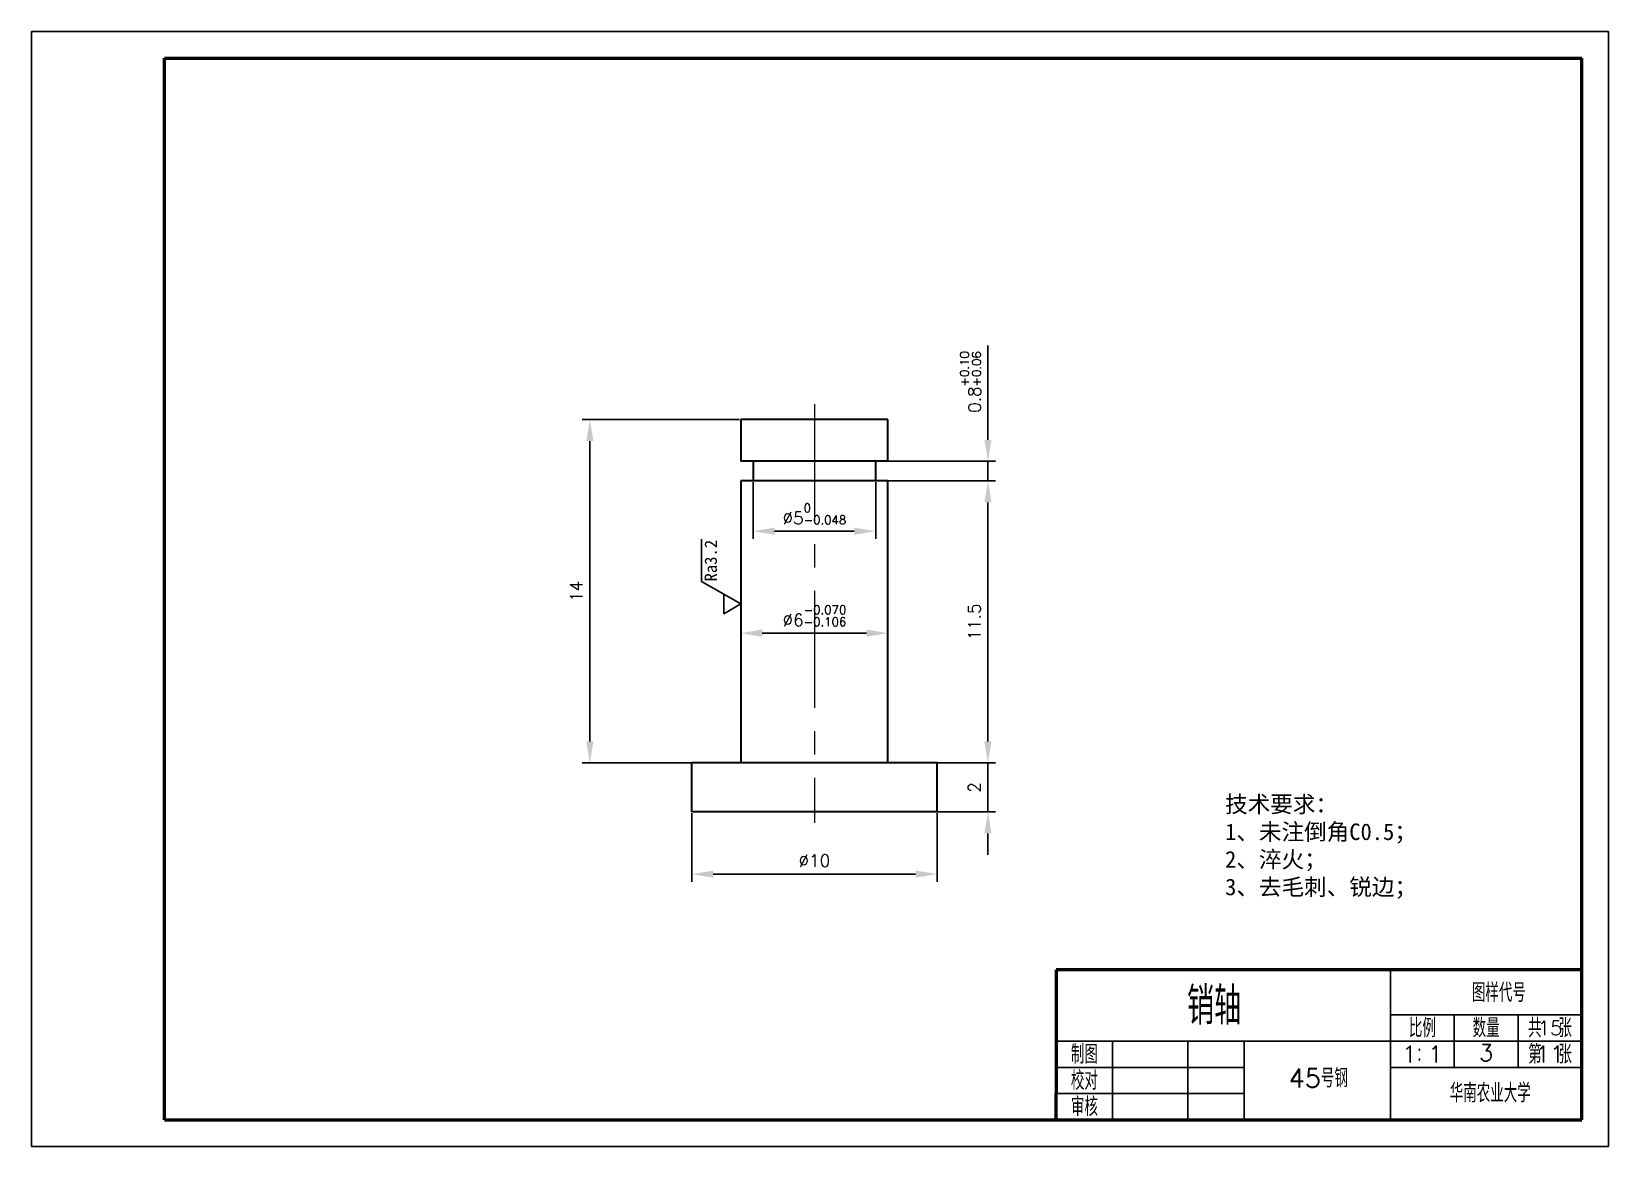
# Model space of a CAD drawing. Header units: millimetres. Extents: x -2939 to -2811, y 350 to 441.
import ezdxf
from ezdxf.enums import TextEntityAlignment as Align

# ---------------------------------------------------------------- set-up
doc = ezdxf.new("R2010")
doc.units = ezdxf.units.MM
doc.header["$LTSCALE"] = 0.3
doc.header["$PDMODE"] = 3
doc.linetypes.add('CENTER', pattern=[50.8, 31.75, -6.35, 6.35, -6.35])
doc.layers.get('Defpoints').update_dxf_attribs({"lineweight": 25})
for name, color, linetype, lineweight in [('中心线', 7, 'CENTER', 25), ('图框', 7, 'Continuous', 25), ('尺寸线', 7, 'Continuous', 25), ('尺寸线 @ 1 VP1', 7, 'Continuous', 25), ('尺寸线 @ 1 VPModel', 7, 'Continuous', 25)]:
    doc.layers.add(name, color=color, linetype=linetype, lineweight=lineweight)
doc.styles.get("Standard").update_dxf_attribs({"font": '', "height": 1.23})
doc.styles.add('我的样式', font='txt.shx', dxfattribs={"bigfont": 'gbcbig.shx'})
doc.styles.get('Standard').set_extended_font_data('SimSun')
doc.dimstyles.new('标注样式', dxfattribs={"dimscale": 0.5, "dimtxt": 2, "dimasz": 3.5, "dimexe": 1.25, "dimexo": 0.2, "dimgap": 1.2, "dimtad": 1, "dimdec": 1, "dimlfac": 0.5, "dimdsep": 46, "dimtxsty": '我的样式', "dimcen": 2.5, "dimclrd": 256, "dimclre": 256, "dimclrt": 256, "dimadec": 0, "dimazin": 0, "dimtfac": 1, "dimtdec": 1, "dimtmove": 0, "dimatfit": 3, "dimfxl": 1, "dimarcsym": 0})

# ---------------------------------------------------------------- blocks, each defined once
blk = doc.blocks.new('A4图框')
at = {"layer": '图框', "color": 0, "lineweight": -3}
for p, q in [((142.88, 0), (0, 0)), ((0, 0), (0, -101.04)), ((142.88, -101.04), (142.88, 0)), ((123.13, -98.63), (123.13, -85.03)), ((140.48, -98.63), (140.48, -85.03)), ((123.13, -89.11), (140.48, -89.11)), ((134.7, -89.11), (128.91, -89.11)), ((128.91, -89.11), (128.91, -93.87)), ((134.7, -93.87), (134.7, -89.11)), ((92.85, -91.49), (97.95, -91.49)), ((97.95, -91.49), (104.76, -91.49)), ((97.95, -93.87), (97.95, -91.49)), ((104.76, -93.87), (104.76, -91.49)), ((104.76, -91.49), (140.48, -91.49)), ((109.86, -91.49), (109.86, -98.63)), ((92.85, -93.87), (97.95, -93.87)), ((97.95, -98.63), (97.95, -93.87)), ((97.95, -93.87), (104.76, -93.87)), ((104.76, -98.63), (104.76, -93.87)), ((104.76, -93.87), (109.86, -93.87)), ((104.76, -93.87), (109.86, -93.87)), ((123.13, -93.87), (140.48, -93.87)), ((92.85, -96.25), (97.95, -96.25)), ((97.95, -96.25), (104.76, -96.25)), ((104.76, -96.25), (109.86, -96.25)), ((140.48, -98.63), (92.85, -98.63)), ((128.91, -98.63), (123.13, -98.63)), ((140.48, -98.63), (134.7, -98.63)), ((0, -101.04), (142.88, -101.04)), ((0, -101.04), (142.88, -101.04))]:
    blk.add_line(p, q, dxfattribs=at)
at = {"layer": '图框', "color": 0, "lineweight": 50}
for p, q in [((12.03, -2.42), (140.48, -2.42)), ((12.03, -98.63), (12.03, -2.42)), ((140.48, -98.63), (140.48, -2.42)), ((140.48, -85.03), (92.85, -85.03)), ((92.85, -85.03), (92.85, -96.25)), ((92.85, -98.63), (92.85, -96.25)), ((12.03, -98.63), (140.48, -98.63))]:
    blk.add_line(p, q, dxfattribs=at)
at = {"layer": '图框', "color": 0, "lineweight": -3, "char_height": 1.701, "attachment_point": 5, "style": '我的样式'}
for s, insert, width in [('比例', (126.02, -90.3), 5.7834), ('数量', (131.8, -90.3), 5.7834), ('共 张', (137.59, -90.3), 5.7834), ('{\\C0;制图}', (95.4, -92.68), 5.103), ('第 张', (137.59, -92.68), 5.7834), ('校对', (95.4, -95.06), 5.103), ('审核', (95.4, -97.44), 5.103)]:
    blk.add_mtext(s, dxfattribs=dict(at, insert=insert, width=width))
at = {"layer": '图框', "color": 0, "lineweight": -3, "style": '我的样式'}
for tag, height, p in [('机件名称', 3.4, (107.15, -89.99)), ('图样代号', 1.7, (132.95, -87.94)), ('(材料代号)', 1.7, (116.59, -95.69)), ('华南农业大学', 1.7, (132.17, -97.04))]:
    blk.add_attdef(tag, text='', height=height, dxfattribs=at).set_placement(p, align=Align.CENTER)
blk = doc.blocks.new('*D58')
at = {"layer": 'Defpoints', "color": 0, "lineweight": 0, "transparency": 16777216}
for p in [(-2881.61, 392.87), (-2869.61, 392.87), (-2869.61, 391.95)]:
    blk.add_point(p, dxfattribs=at)
at = {"layer": '尺寸线', "lineweight": -2, "transparency": 16777216}
for p, q in [((-2881.61, 392.77), (-2881.61, 391.33)), ((-2869.61, 392.77), (-2869.61, 391.33)), ((-2879.86, 391.95), (-2871.36, 391.95))]:
    blk.add_line(p, q, dxfattribs=at)
at = {"layer": '尺寸线', "lineweight": 0, "transparency": 16777216}
for points in [[(-2879.86, 392.25), (-2879.86, 391.66), (-2881.61, 391.95)], [(-2871.36, 392.25), (-2871.36, 391.66), (-2869.61, 391.95)]]:
    blk.add_solid(points, dxfattribs=at)
at = {"layer": '尺寸线', "lineweight": 0, "transparency": 16777216, "insert": (-2875.61, 393.37), "char_height": 1, "attachment_point": 5, "style": '我的样式'}
blk.add_mtext('%%C6{\\H0.7x;\\S-0.070^ -0.106;}', dxfattribs=at)
blk = doc.blocks.new('*D59')
at = {"layer": 'Defpoints', "color": 0, "lineweight": 0, "transparency": 16777216}
for p in [(-2870.61, 404.37), (-2869.61, 381.37), (-2861.46, 381.37)]:
    blk.add_point(p, dxfattribs=at)
at = {"layer": '尺寸线', "lineweight": -2, "transparency": 16777216}
for p, q in [((-2870.51, 404.37), (-2860.84, 404.37)), ((-2861.46, 402.62), (-2861.46, 383.12)), ((-2869.51, 381.37), (-2860.84, 381.37))]:
    blk.add_line(p, q, dxfattribs=at)
at = {"layer": '尺寸线', "lineweight": 0, "transparency": 16777216}
for points in [[(-2861.75, 402.62), (-2861.17, 402.62), (-2861.46, 404.37)], [(-2861.75, 383.12), (-2861.17, 383.12), (-2861.46, 381.37)]]:
    blk.add_solid(points, dxfattribs=at)
at = {"layer": '尺寸线', "lineweight": 0, "transparency": 16777216, "insert": (-2862.56, 392.87), "char_height": 1, "attachment_point": 5, "rotation": 90, "style": '我的样式'}
blk.add_mtext('11.5', dxfattribs=at)
blk = doc.blocks.new('*D60')
at = {"layer": 'Defpoints', "color": 0, "lineweight": 0, "transparency": 16777216}
for p in [(-2870.61, 405.97), (-2870.61, 404.37), (-2861.46, 404.37)]:
    blk.add_point(p, dxfattribs=at)
at = {"layer": '尺寸线', "lineweight": -2, "transparency": 16777216}
for p, q in [((-2861.46, 407.72), (-2861.46, 415.41)), ((-2870.51, 405.97), (-2860.84, 405.97)), ((-2861.46, 404.37), (-2861.46, 405.97)), ((-2870.51, 404.37), (-2860.84, 404.37)), ((-2861.46, 402.62), (-2861.46, 400.87))]:
    blk.add_line(p, q, dxfattribs=at)
at = {"layer": '尺寸线', "lineweight": 0, "transparency": 16777216}
for points in [[(-2861.75, 407.72), (-2861.17, 407.72), (-2861.46, 405.97)], [(-2861.75, 402.62), (-2861.17, 402.62), (-2861.46, 404.37)]]:
    blk.add_solid(points, dxfattribs=at)
at = {"layer": '尺寸线', "lineweight": 0, "transparency": 16777216, "insert": (-2862.88, 412.44), "char_height": 1, "attachment_point": 5, "rotation": 90, "style": '我的样式'}
blk.add_mtext('0.8{\\H0.7x;\\S+0.10^ +0.06;}', dxfattribs=at)
blk = doc.blocks.new('*D61')
at = {"layer": 'Defpoints', "color": 0, "lineweight": 0, "transparency": 16777216}
for p in [(-2869.61, 381.37), (-2869.61, 377.37), (-2861.46, 377.37)]:
    blk.add_point(p, dxfattribs=at)
at = {"layer": '尺寸线', "lineweight": -2, "transparency": 16777216}
for p, q in [((-2861.46, 383.12), (-2861.46, 384.87)), ((-2869.51, 381.37), (-2860.84, 381.37)), ((-2861.46, 381.37), (-2861.46, 377.37)), ((-2869.51, 377.37), (-2860.84, 377.37)), ((-2861.46, 375.62), (-2861.46, 373.87))]:
    blk.add_line(p, q, dxfattribs=at)
at = {"layer": '尺寸线', "lineweight": 0, "transparency": 16777216}
for points in [[(-2861.75, 383.12), (-2861.17, 383.12), (-2861.46, 381.37)], [(-2861.75, 375.62), (-2861.17, 375.62), (-2861.46, 377.37)]]:
    blk.add_solid(points, dxfattribs=at)
at = {"layer": '尺寸线', "lineweight": 0, "transparency": 16777216, "insert": (-2862.56, 379.37), "char_height": 1, "attachment_point": 5, "rotation": 90, "style": '我的样式'}
blk.add_mtext('2', dxfattribs=at)
blk = doc.blocks.new('*D62')
at = {"layer": 'Defpoints', "color": 0, "lineweight": 0, "transparency": 16777216}
for p in [(-2881.61, 409.37), (-2893.92, 381.37), (-2881.61, 381.37)]:
    blk.add_point(p, dxfattribs=at)
at = {"layer": '尺寸线', "lineweight": -2, "transparency": 16777216}
for p, q in [((-2881.71, 409.37), (-2894.55, 409.37)), ((-2893.92, 407.62), (-2893.92, 383.12)), ((-2881.71, 381.37), (-2894.55, 381.37))]:
    blk.add_line(p, q, dxfattribs=at)
at = {"layer": '尺寸线', "lineweight": 0, "transparency": 16777216}
for points in [[(-2894.21, 407.62), (-2893.63, 407.62), (-2893.92, 409.37)], [(-2894.21, 383.12), (-2893.63, 383.12), (-2893.92, 381.37)]]:
    blk.add_solid(points, dxfattribs=at)
at = {"layer": '尺寸线', "lineweight": 0, "transparency": 16777216, "insert": (-2895.02, 395.37), "char_height": 1, "attachment_point": 5, "rotation": 90, "style": '我的样式'}
blk.add_mtext('14', dxfattribs=at)
blk = doc.blocks.new('*D63')
at = {"layer": 'Defpoints', "color": 0, "lineweight": 0, "transparency": 16777216}
for p in [(-2885.61, 377.37), (-2865.61, 377.37), (-2865.61, 372.3)]:
    blk.add_point(p, dxfattribs=at)
at = {"layer": '尺寸线', "lineweight": -2, "transparency": 16777216}
for p, q in [((-2885.61, 377.27), (-2885.61, 371.67)), ((-2865.61, 377.27), (-2865.61, 371.67)), ((-2883.86, 372.3), (-2867.36, 372.3))]:
    blk.add_line(p, q, dxfattribs=at)
at = {"layer": '尺寸线', "lineweight": 0, "transparency": 16777216}
for points in [[(-2883.86, 372.59), (-2883.86, 372.01), (-2885.61, 372.3)], [(-2867.36, 372.59), (-2867.36, 372.01), (-2865.61, 372.3)]]:
    blk.add_solid(points, dxfattribs=at)
at = {"layer": '尺寸线', "lineweight": 0, "transparency": 16777216, "insert": (-2875.61, 373.4), "char_height": 1, "attachment_point": 5, "style": '我的样式'}
blk.add_mtext('%%C10', dxfattribs=at)
blk = doc.blocks.new('*D64')
at = {"layer": 'Defpoints', "color": 0, "lineweight": 0, "transparency": 16777216}
for p in [(-2880.61, 404.37), (-2870.61, 404.37), (-2870.61, 400.27)]:
    blk.add_point(p, dxfattribs=at)
at = {"layer": '尺寸线', "lineweight": -2, "transparency": 16777216}
for p, q in [((-2880.61, 404.27), (-2880.61, 399.64)), ((-2870.61, 404.27), (-2870.61, 399.64)), ((-2878.86, 400.27), (-2872.36, 400.27))]:
    blk.add_line(p, q, dxfattribs=at)
at = {"layer": '尺寸线', "lineweight": 0, "transparency": 16777216}
for points in [[(-2878.86, 400.56), (-2878.86, 399.98), (-2880.61, 400.27)], [(-2872.36, 400.56), (-2872.36, 399.98), (-2870.61, 400.27)]]:
    blk.add_solid(points, dxfattribs=at)
at = {"layer": '尺寸线', "lineweight": 0, "transparency": 16777216, "insert": (-2875.61, 401.68), "char_height": 1, "attachment_point": 5, "style": '我的样式'}
blk.add_mtext('%%C5{\\H0.7x;\\S0^ -0.048;}', dxfattribs=at)
blk = doc.blocks.new('*U71')
at = {"layer": '尺寸线 @ 1 VP1', "insert": (4.56, 7.39), "char_height": 2.5, "width": 5.0807, "attachment_point": 1, "style": '我的样式'}
blk.add_mtext('{\\f@SimSun|b0|i0|c134|p2;Ra3.2}', dxfattribs=at)
at = {"layer": '尺寸线 @ 1 VPModel', "insert": (4.56, 7.39), "char_height": 2.5, "attachment_point": 1, "style": '我的样式'}
blk.add_mtext_dynamic_manual_height_columns('{\\f@SimSun|b0|i0|c134|p2;Ra3.2}', width=5.0807, gutter_width=12.5, heights=[0], dxfattribs=at)
blk = doc.blocks.new('Ra3.2')
at = {"layer": '尺寸线'}
for p, q in [((0, 0), (4.56, 8)), ((4.56, 8), (13.19, 8)), ((-2, 3.5), (2, 3.5)), ((0, 0), (-2, 3.5))]:
    blk.add_line(p, q, dxfattribs=at)
at = {"layer": '尺寸线', "lineweight": 0}
blk.add_blockref('*U71', (0, 0), dxfattribs=at)

msp = doc.modelspace()

# ---------------------------------------------------------------- linework, layer by layer
at = {"layer": '中心线', "lineweight": 0}
msp.add_line((-2875.61, 410.64), (-2875.61, 376.47), dxfattribs=at)
at = {"layer": '尺寸线', "lineweight": 30}
for p, q in [((-2881.61, 409.37), (-2881.61, 405.97)), ((-2869.61, 409.37), (-2881.61, 409.37)), ((-2869.61, 405.97), (-2869.61, 409.37)), ((-2869.61, 405.97), (-2881.61, 405.97)), ((-2880.61, 405.97), (-2880.61, 404.37)), ((-2870.61, 404.37), (-2870.61, 405.97)), ((-2881.61, 404.37), (-2881.61, 381.37)), ((-2869.61, 404.37), (-2881.61, 404.37)), ((-2869.61, 381.37), (-2869.61, 404.37)), ((-2865.61, 381.37), (-2885.61, 381.37)), ((-2885.61, 377.37), (-2885.61, 381.37)), ((-2865.61, 377.37), (-2865.61, 381.37)), ((-2865.61, 377.37), (-2885.61, 377.37))]:
    msp.add_line(p, q, dxfattribs=at)

# ---------------------------------------------------------------- block references
at = {"layer": '中心线', "xscale": 0.900000000000091, "yscale": 0.900000000000091, "zscale": 0.900000000000091}
msp.add_blockref('A4图框', (-2939.45, 441.02), dxfattribs=at).add_auto_attribs({'(材料代号)': '45号钢', '华南农业大学': '华南农业大学', '图样代号': '图样代号', '机件名称': '销轴'})
at = {"layer": '中心线', "lineweight": 0, "xscale": 0.3999999999999773, "yscale": 0.3999999999999773, "zscale": 0.3999999999999773, "rotation": 90}
msp.add_blockref('Ra3.2', (-2881.61, 394.34), dxfattribs=at)

# ---------------------------------------------------------------- texts
at = {"layer": '中心线', "insert": (-2842.12, 378.68), "char_height": 1.35, "width": 29.098, "attachment_point": 1}
msp.add_mtext('技术要求：\\P1、未注倒角C0.5；\\P2、淬火；\\P3、去毛刺、锐边；', dxfattribs=at)
at = {"layer": '中心线', "width": 5.2051, "attachment_point": 5, "style": '我的样式'}
for s, insert, char_height in [('15', (-2815.62, 359.75), 1.17), ('1：1', (-2826.03, 357.61), 1.35), ('3', (-2820.83, 357.73), 1.35), ('11', (-2815.62, 357.61), 1.35)]:
    msp.add_mtext(s, dxfattribs=dict(at, insert=insert, char_height=char_height))

# ---------------------------------------------------------------- dimensions: what is measured, and where the dimension line sits
at = {"layer": '尺寸线', "lineweight": 0}
dim = msp.add_linear_dim(base=(-2861.46, 404.37), p1=(-2870.61, 405.97), p2=(-2870.61, 404.37), angle=90, text='<>{\\H0.7x;\\S+0.10^ +0.06;}', dimstyle='标注样式', dxfattribs=at)
dim.commit()
dim.dimension.update_dxf_attribs({"geometry": '*D60', "text_midpoint": (-2861.46, 412.44), "dimtype": 160})
for base, p1, p2, picture, middle in [((-2893.92, 381.37), (-2881.61, 409.37), (-2881.61, 381.37), '*D62', (-2895.02, 395.37)), ((-2861.46, 381.37), (-2870.61, 404.37), (-2869.61, 381.37), '*D59', (-2862.56, 392.87)), ((-2861.46, 377.37), (-2869.61, 381.37), (-2869.61, 377.37), '*D61', (-2862.56, 379.37))]:
    dim = msp.add_linear_dim(base=base, p1=p1, p2=p2, angle=90, dimstyle='标注样式', dxfattribs=at)
    dim.commit()
    dim.dimension.update_dxf_attribs({"geometry": picture, "text_midpoint": middle})
dim = msp.add_linear_dim(base=(-2870.61, 400.27), p1=(-2880.61, 404.37), p2=(-2870.61, 404.37), text='%%C<>{\\H0.7x;\\S0^ -0.048;}', dimstyle='标注样式', dxfattribs=at)
dim.commit()
dim.dimension.update_dxf_attribs({"geometry": '*D64', "text_midpoint": (-2875.61, 400.27), "dimtype": 160})
for base, p1, p2, text, picture, middle in [((-2869.61, 391.95), (-2881.61, 392.87), (-2869.61, 392.87), '%%C<>{\\H0.7x;\\S-0.070^ -0.106;}', '*D58', (-2875.61, 393.37)), ((-2865.61, 372.3), (-2885.61, 377.37), (-2865.61, 377.37), '%%C<>', '*D63', (-2875.61, 373.4))]:
    dim = msp.add_linear_dim(base=base, p1=p1, p2=p2, text=text, dimstyle='标注样式', dxfattribs=at)
    dim.commit()
    dim.dimension.update_dxf_attribs({"geometry": picture, "text_midpoint": middle})

doc.saveas('drawing.dxf')
